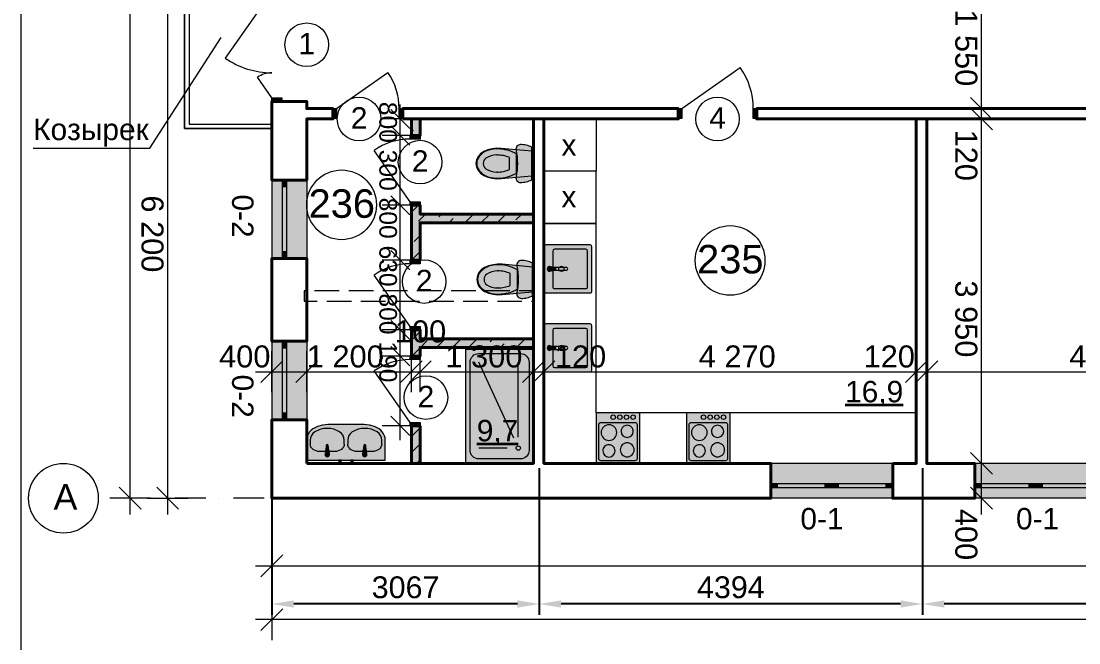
# Model space of a CAD drawing. Header units: millimetres. Extents: x 1372 to 666090, y 1285 to 31551.
# Drawn here: x 152414 to 164542, y 14138 to 21269 of the extents above; entities that cross this region are included whole.
import ezdxf

# ---------------------------------------------------------------- set-up
doc = ezdxf.new("R2010")
doc.units = ezdxf.units.MM
for name, color, linetype in [('!РАЗМЕРЫ СТЕН ДЛЯ РАСЧЕТА', 192, 'Continuous'), ('PDF _2D-чертеж - Общий', 7, 'Continuous'), ('PDF _Аннотация - Общий', 7, 'Continuous'), ('PDF _Интерьер - Мебель', 7, 'Continuous'), ('PDF _Конструктив - Стены Несущие', 7, 'Continuous'), ('PDF _план', 7, 'Continuous'), ('PDF _Размер - Общий', 7, 'Continuous'), ('PDF _Текст', 7, 'Continuous')]:
    doc.layers.add(name, color=color, linetype=linetype)
doc.layers.add('PDF _2D - Общий', color=7, linetype='Continuous', true_color=0x7e7e7e)
doc.styles.add('PDF Arial', font='arial.ttf')
doc.styles.get("Standard").update_dxf_attribs({"font": 'arial.ttf'})
doc.dimstyles.new('ISO-25', dxfattribs={"dimtxt": 2.5, "dimasz": 2.5, "dimexe": 1.25, "dimexo": 0.625, "dimtad": 1, "dimtxsty": 'Standard', "dimcen": 2.5, "dimadec": 0, "dimazin": 0, "dimtfac": 1, "dimtmove": 0, "dimatfit": 3, "dimfxl": 1, "dimarcsym": 0})

# ---------------------------------------------------------------- blocks, each defined once
blk = doc.blocks.new('*D17')
at = {"layer": '!РАЗМЕРЫ СТЕН ДЛЯ РАСЧЕТА', "color": 0, "lineweight": -2, "transparency": 16777216}
for p, q in [((162749, 16141), (162749, 14459)), ((167333, 16141), (167333, 14459)), ((167083, 14584), (162999, 14584))]:
    blk.add_line(p, q, dxfattribs=at)
at = {"layer": '!РАЗМЕРЫ СТЕН ДЛЯ РАСЧЕТА', "color": 0, "transparency": 16777216}
for points in [[(162999, 14625), (162999, 14542), (162749, 14584)], [(167083, 14625), (167083, 14542), (167333, 14584)]]:
    blk.add_solid(points, dxfattribs=at)
at = {"layer": 'Defpoints', "color": 0, "transparency": 16777216}
for p in [(162749, 16204), (167333, 16204), (162749, 14584)]:
    blk.add_point(p, dxfattribs=at)
at = {"layer": '!РАЗМЕРЫ СТЕН ДЛЯ РАСЧЕТА', "color": 0, "transparency": 16777216, "insert": (165041, 14774), "char_height": 250, "attachment_point": 5}
blk.add_mtext('4584', dxfattribs=at)
blk = doc.blocks.new('*D18')
at = {"layer": '!РАЗМЕРЫ СТЕН ДЛЯ РАСЧЕТА', "color": 0, "lineweight": -2, "transparency": 16777216}
for p, q in [((158355, 16141), (158355, 14459)), ((162749, 16141), (162749, 14459)), ((162499, 14584), (158605, 14584))]:
    blk.add_line(p, q, dxfattribs=at)
at = {"layer": '!РАЗМЕРЫ СТЕН ДЛЯ РАСЧЕТА', "color": 0, "transparency": 16777216}
for points in [[(158605, 14625), (158605, 14542), (158355, 14584)], [(162499, 14625), (162499, 14542), (162749, 14584)]]:
    blk.add_solid(points, dxfattribs=at)
at = {"layer": 'Defpoints', "color": 0, "transparency": 16777216}
for p in [(158355, 16204), (162749, 16204), (158355, 14584)]:
    blk.add_point(p, dxfattribs=at)
at = {"layer": '!РАЗМЕРЫ СТЕН ДЛЯ РАСЧЕТА', "color": 0, "transparency": 16777216, "insert": (160552, 14774), "char_height": 250, "attachment_point": 5}
blk.add_mtext('4394', dxfattribs=at)
blk = doc.blocks.new('*D23')
at = {"layer": '!РАЗМЕРЫ СТЕН ДЛЯ РАСЧЕТА', "color": 0, "lineweight": -2, "transparency": 16777216}
for p, q in [((155289, 16141), (155289, 14459)), ((158355, 16141), (158355, 14459)), ((158105, 14584), (155539, 14584))]:
    blk.add_line(p, q, dxfattribs=at)
at = {"layer": '!РАЗМЕРЫ СТЕН ДЛЯ РАСЧЕТА', "color": 0, "transparency": 16777216}
for points in [[(155539, 14626), (155539, 14542), (155289, 14584)], [(158105, 14626), (158105, 14542), (158355, 14584)]]:
    blk.add_solid(points, dxfattribs=at)
at = {"layer": 'Defpoints', "color": 0, "transparency": 16777216}
for p in [(155289, 16204), (158355, 16204), (155289, 14584)]:
    blk.add_point(p, dxfattribs=at)
at = {"layer": '!РАЗМЕРЫ СТЕН ДЛЯ РАСЧЕТА', "color": 0, "transparency": 16777216, "insert": (156822, 14774), "char_height": 250, "attachment_point": 5}
blk.add_mtext('3067', dxfattribs=at)

msp = doc.modelspace()

# ---------------------------------------------------------------- hatches: boundary and pattern name
at = {"layer": 'PDF _Интерьер - Мебель', "true_color": 0xffffff, "transparency": 33554559}
for points in [[(157815.3, 19805.7), (157866.7, 19811.2), (157918.4, 19809.6), (158268.8, 19777.3), (158268.8, 19495.3), (157918.4, 19462.9), (157866.7, 19461.4), (157815.3, 19466.9), (157765.6, 19479.3), (157718.6, 19498.3), (157681.4, 19523.9), (157652.9, 19556.9), (157635, 19595.2), (157628.8, 19636.3), (157635, 19677.3), (157652.9, 19715.6), (157681.4, 19748.7), (157718.6, 19774.3), (157765.6, 19793.3)], [(158268.8, 19823), (158268.8, 19449.5), (158253.7, 19442.4), (158238.2, 19436.2), (158222.4, 19430.9), (158206.3, 19426.6), (158190, 19423.2), (158173.5, 19420.7), (158156.9, 19419.3), (158140.3, 19418.8), (158128.7, 19420.1), (158117.8, 19423.8), (158107.9, 19429.9), (158099.6, 19438.1), (158093.3, 19447.8), (158089.3, 19458.7), (158087.8, 19470.2), (158088.8, 19481.8), (158095.6, 19520.1), (158100.4, 19558.6), (158103.4, 19597.4), (158104.3, 19636.3), (158103.4, 19675.1), (158100.4, 19713.9), (158095.6, 19752.5), (158088.8, 19790.8), (158087.8, 19802.3), (158089.3, 19813.8), (158093.3, 19824.7), (158099.6, 19834.5), (158107.9, 19842.6), (158117.8, 19848.7), (158128.7, 19852.5), (158140.3, 19853.8), (158156.9, 19853.3), (158173.5, 19851.8), (158190, 19849.4), (158206.3, 19846), (158222.4, 19841.6), (158238.2, 19836.3), (158253.7, 19830.1)], [(158408.8, 18172.5), (158408.8, 18682.5), (158414.6, 18696.6), (158428.8, 18702.5), (158938.8, 18702.5), (158952.9, 18696.6), (158958.8, 18682.5), (158958.8, 18172.5), (158952.9, 18158.3), (158938.8, 18152.5), (158428.8, 18152.5), (158414.6, 18158.3)], [(157825.3, 18476.1), (157876.7, 18481.6), (157928.4, 18480), (158278.8, 18447.6), (158278.8, 18165.7), (157928.4, 18133.3), (157876.7, 18131.8), (157825.3, 18137.2), (157775.6, 18149.6), (157728.6, 18168.7), (157691.4, 18194.3), (157662.9, 18227.3), (157645, 18265.6), (157638.8, 18306.7), (157645, 18347.7), (157662.9, 18386), (157691.4, 18419.1), (157728.6, 18444.7), (157775.6, 18463.7)], [(158278.8, 18493.4), (158278.8, 18119.9), (158263.7, 18112.8), (158248.2, 18106.6), (158232.4, 18101.3), (158216.3, 18097), (158200, 18093.6), (158183.5, 18091.1), (158166.9, 18089.7), (158150.3, 18089.2), (158138.7, 18090.4), (158127.8, 18094.2), (158117.9, 18100.3), (158109.6, 18108.5), (158103.3, 18118.2), (158099.3, 18129.1), (158097.8, 18140.6), (158098.8, 18152.2), (158105.6, 18190.4), (158110.4, 18229), (158113.4, 18267.8), (158114.3, 18306.7), (158113.4, 18345.5), (158110.4, 18384.3), (158105.6, 18422.9), (158098.8, 18461.2), (158097.8, 18472.7), (158099.3, 18484.2), (158103.3, 18495.1), (158109.6, 18504.9), (158117.9, 18513), (158127.8, 18519.1), (158138.7, 18522.9), (158150.3, 18524.2), (158166.9, 18523.7), (158183.5, 18522.2), (158200, 18519.8), (158216.3, 18516.4), (158232.4, 18512), (158248.2, 18506.7), (158263.7, 18500.5)], [(158476.8, 18453.5), (158535.5, 18437.3), (158541.4, 18433.9), (158543.8, 18427.5), (158541.4, 18421.1), (158535.5, 18417.6), (158476.8, 18401.5), (158455.2, 18407.2), (158445.8, 18427.5), (158455.2, 18447.7)], [(158513.2, 18443.5), (158671.8, 18443.5), (158676.1, 18441.9), (158681.7, 18427.5), (158676.1, 18413.2), (158671.8, 18411.6), (158513.6, 18411.6), (158535.5, 18417.6), (158541.4, 18421.1), (158543.8, 18427.5), (158541.4, 18433.9), (158535.5, 18437.3)], [(158408.8, 17265.7), (158408.8, 17775.7), (158414.6, 17789.8), (158428.8, 17795.7), (158938.8, 17795.7), (158952.9, 17789.8), (158958.8, 17775.7), (158958.8, 17265.7), (158952.9, 17251.6), (158938.8, 17245.7), (158428.8, 17245.7), (158414.6, 17251.6)], [(158476.8, 17546.7), (158535.5, 17530.6), (158541.4, 17527.1), (158543.8, 17520.7), (158541.4, 17514.3), (158535.5, 17510.8), (158476.8, 17494.7), (158455.2, 17500.5), (158445.8, 17520.7), (158455.2, 17540.9)], [(158513.2, 17536.7), (158671.8, 17536.7), (158676.1, 17535.1), (158681.7, 17520.8), (158676.1, 17506.4), (158671.8, 17504.8), (158513.6, 17504.8), (158535.5, 17510.8), (158541.4, 17514.3), (158543.8, 17520.7), (158541.4, 17527.1), (158535.5, 17530.6)], [(156588.8, 16462.7), (156588.8, 16235.1), (155688.8, 16235.1), (155688.8, 16462.7), (155688.7, 16462.7), (155690.9, 16488.4), (155697.3, 16513.3), (155707.8, 16536.9), (155722, 16558.3), (155739.6, 16577), (155760, 16592.4), (155760, 16592.4), (155813.3, 16619.3), (155870.5, 16635.9), (155929.8, 16641.5), (156347.7, 16641.5), (156347.7, 16641.5), (156407, 16635.9), (156464.2, 16619.3), (156517.5, 16592.4), (156517.5, 16592.4), (156537.9, 16577), (156555.5, 16558.3), (156569.7, 16536.9), (156580.2, 16513.3), (156586.6, 16488.4)], [(155898.8, 16298), (155902.8, 16340), (155906.1, 16349.5), (155912.7, 16402.4), (155916.4, 16409.4), (155923.8, 16412.2), (155931.2, 16409.4), (155934.9, 16402.4), (155941.5, 16349.5), (155944.8, 16340), (155948.8, 16298), (155941.5, 16280.3), (155923.8, 16273), (155906.1, 16280.3)], [(156328.7, 16298), (156332.7, 16340), (156336, 16349.5), (156342.6, 16402.4), (156346.3, 16409.4), (156353.7, 16412.2), (156361.1, 16409.4), (156364.8, 16402.4), (156371.4, 16349.5), (156374.7, 16340), (156378.7, 16298), (156371.4, 16280.3), (156353.7, 16273), (156336, 16280.3)]]:
    msp.add_hatch(color=7, dxfattribs=at).paths.add_polyline_path(points)
at = {"layer": 'PDF _Конструктив - Стены Несущие', "true_color": 0xffffff, "transparency": 33554559}
for points in [[(155288.8, 18547.1), (155288.8, 19447.1), (155408.8, 19447.1), (155458.8, 19447.1), (155688.8, 19447.1), (155688.8, 18547.1), (155458.8, 18547.1), (155408.8, 18547.1)], [(155288.8, 16697.1), (155288.8, 17597.1), (155408.8, 17597.1), (155458.8, 17597.1), (155688.8, 17597.1), (155688.8, 16697.1), (155458.8, 16697.1), (155408.8, 16697.1)], [(161008.8, 15797.1), (161008.8, 15917.1), (161008.8, 15967.1), (161008.8, 16197.1), (162408.7, 16197.1), (162408.7, 15967.1), (162408.7, 15917.1), (162408.7, 15797.1)], [(163348.7, 15797.1), (163348.7, 15917.1), (163348.7, 15967.1), (163348.7, 16197.1), (164748.7, 16197.1), (164748.7, 15967.1), (164748.7, 15917.1), (164748.7, 15797.1)]]:
    msp.add_hatch(color=7, dxfattribs=at).paths.add_polyline_path(points)

# ---------------------------------------------------------------- linework, layer by layer
at = {"layer": 'PDF _2D - Общий', "color": 7, "lineweight": 35}
for points in [[(161861.6, 16869.9), (162241, 16869.9), (162337, 16869.9), (162526.7, 16869.9)], [(157638.3, 16422.6), (157828.1, 16422.6), (157924, 16422.6), (158113.8, 16422.6)]]:
    msp.add_lwpolyline(points, dxfattribs=at)
at = {"layer": 'PDF _2D-чертеж - Общий', "lineweight": 20}
msp.add_lwpolyline([(170913.9, 3128), (152414, 3128), (152414, 31527.8), (170913.9, 31527.8), (170938.8, 31527.8)], dxfattribs=at)
at = {"layer": 'PDF _Аннотация - Общий', "lineweight": 20}
for points in [[(154378.8, 26185), (154288.8, 26185), (154288.8, 22988), (155288.8, 22988), (154288.8, 22988), (154288.8, 20037.9), (155288.8, 20037.9), (155288.8, 20088)], [(162678.7, 16777.1), (159008.7, 16777.1), (159008.7, 18947.1), (158408.8, 18947.1), (159008.7, 18947.1), (159008.7, 19547.1), (158408.8, 19547.1), (158408.8, 18947.1)], [(155288.8, 19327.5), (155288.8, 18974.8)], [(155288.8, 18798.4), (155288.8, 18798.4)], [(155288.8, 18657.3), (155288.8, 18304.5)], [(155288.8, 18128.1), (155288.8, 18128.1)], [(155670.2, 18177.1), (155658.8, 18177.1), (155658.8, 18057.1), (155809.5, 18057.1)], [(156061.4, 18177.1), (155779.2, 18177.1)], [(156452.6, 18177.1), (156170.4, 18177.1)], [(156843.9, 18177.1), (156561.6, 18177.1)], [(157235.1, 18177.1), (156952.9, 18177.1)], [(157626.3, 18177.1), (157344.1, 18177.1)], [(158017.5, 18177.1), (157735.3, 18177.1)], [(158265.9, 18057.1), (158288.8, 18057.1), (158288.8, 18177.1), (158126.5, 18177.1)], [(155288.8, 17987), (155288.8, 17634.2)], [(155918.5, 18057.1), (156200.8, 18057.1)], [(156309.8, 18057.1), (156592, 18057.1)], [(156701, 18057.1), (156983.2, 18057.1)], [(157092.2, 18057.1), (157374.4, 18057.1)], [(157483.4, 18057.1), (157765.6, 18057.1)], [(157874.6, 18057.1), (158156.9, 18057.1)], [(155288.8, 17457.8), (155288.8, 17457.8)], [(155288.8, 17316.7), (155288.8, 16963.9)], [(155288.8, 16787.5), (155288.8, 16787.5)], [(155288.8, 16646.4), (155288.8, 16293.6)], [(155288.8, 16117.3), (155288.8, 16117.3)], [(155288.8, 15976.1), (155288.8, 15623.4)], [(153330.9, 15797.1), (153330.9, 15797.1)], [(153860.1, 15797.1), (153507.3, 15797.1)], [(154001.2, 15797.1), (154001.2, 15797.1)], [(154530.3, 15797.1), (154177.6, 15797.1)], [(154671.4, 15797.1), (154671.4, 15797.1)], [(155200.6, 15797.1), (154847.8, 15797.1)], [(155341.7, 15797.1), (155341.7, 15797.1)], [(155870.9, 15797.1), (155518.1, 15797.1)], [(156012, 15797.1), (156012, 15797.1)], [(156541.2, 15797.1), (156188.4, 15797.1)], [(156682.3, 15797.1), (156682.3, 15797.1)], [(157211.4, 15797.1), (156858.7, 15797.1)], [(157352.5, 15797.1), (157352.5, 15797.1)], [(157881.7, 15797.1), (157528.9, 15797.1)], [(158022.8, 15797.1), (158022.8, 15797.1)], [(158552, 15797.1), (158199.2, 15797.1)], [(155288.8, 15447), (155288.8, 15447)], [(155288.8, 15305.9), (155288.8, 14953.1)], [(155288.8, 14776.7), (155288.8, 14776.7)], [(155288.8, 14635.6), (155288.8, 14282.8)]]:
    msp.add_lwpolyline(points, dxfattribs=at)
for points in [[(154338.8, 26185), (154338.8, 20088), (155288.8, 20088), (155288.8, 20037.9), (154288.8, 20037.9), (154288.8, 26185)], [(159008.7, 19547.1), (158408.8, 19547.1), (158408.8, 20147.1), (159008.7, 20147.1)]]:
    msp.add_lwpolyline(points, close=True, dxfattribs=at)
msp.add_circle((152898.8, 15797.1), 400, dxfattribs=at)
at = {"layer": 'PDF _Интерьер - Мебель', "lineweight": 0}
for points in [[(157765.6, 19793.3), (157718.6, 19774.3), (157681.4, 19748.7), (157652.9, 19715.6), (157635, 19677.3), (157628.8, 19636.3), (157635, 19595.2), (157652.9, 19556.9), (157681.4, 19523.9), (157718.6, 19498.3), (157765.6, 19479.3), (157815.3, 19466.9), (157866.7, 19461.4), (157918.4, 19462.9), (158268.8, 19495.3), (158268.8, 19777.2), (157918.4, 19809.6), (157866.7, 19811.2), (157815.3, 19805.7)], [(158253.7, 19830.1), (158238.2, 19836.3), (158222.4, 19841.6), (158206.3, 19846), (158190, 19849.4), (158173.5, 19851.8), (158156.9, 19853.3), (158140.3, 19853.8), (158128.7, 19852.5), (158117.8, 19848.7), (158107.9, 19842.6), (158099.6, 19834.5), (158093.3, 19824.7), (158089.3, 19813.8), (158087.8, 19802.3), (158088.8, 19790.8), (158095.6, 19752.5), (158100.4, 19713.9), (158103.4, 19675.1), (158104.3, 19636.3), (158103.4, 19597.4), (158100.4, 19558.6), (158095.6, 19520.1), (158088.8, 19481.8), (158087.8, 19470.2), (158089.3, 19458.7), (158093.3, 19447.8), (158099.6, 19438.1), (158107.9, 19429.9), (158117.8, 19423.8), (158128.7, 19420.1), (158140.3, 19418.8), (158156.9, 19419.3), (158173.5, 19420.7), (158190, 19423.2), (158206.3, 19426.6), (158222.4, 19430.9), (158238.2, 19436.2), (158253.7, 19442.4), (158268.8, 19449.5), (158268.8, 19823)], [(158288.8, 19625), (158288.8, 19636.3), (158288.8, 19647.6), (158288.8, 19652.3), (158268.8, 19652.3), (158268.8, 19647.6), (158268.8, 19636.3), (158268.8, 19625), (158268.8, 19620.3), (158268.8, 19596), (158268.8, 19579.3), (158288.8, 19579.3), (158288.8, 19596), (158288.8, 19620.3)], [(157775.6, 18463.7), (157728.6, 18444.7), (157691.4, 18419.1), (157662.9, 18386), (157645, 18347.7), (157638.8, 18306.7), (157645, 18265.6), (157662.9, 18227.3), (157691.4, 18194.3), (157728.6, 18168.7), (157775.6, 18149.6), (157825.3, 18137.2), (157876.7, 18131.8), (157928.4, 18133.3), (158278.8, 18165.7), (158278.8, 18447.6), (157928.4, 18480), (157876.7, 18481.6), (157825.3, 18476.1)], [(158263.7, 18500.5), (158248.2, 18506.7), (158232.4, 18512), (158216.3, 18516.4), (158200, 18519.8), (158183.5, 18522.2), (158166.9, 18523.7), (158150.3, 18524.2), (158138.7, 18522.9), (158127.8, 18519.1), (158117.9, 18513), (158109.6, 18504.9), (158103.3, 18495.1), (158099.3, 18484.2), (158097.8, 18472.7), (158098.8, 18461.2), (158105.6, 18422.9), (158110.4, 18384.3), (158113.4, 18345.5), (158114.3, 18306.7), (158113.4, 18267.8), (158110.4, 18229), (158105.6, 18190.4), (158098.8, 18152.2), (158097.8, 18140.6), (158099.3, 18129.1), (158103.3, 18118.2), (158109.6, 18108.5), (158117.9, 18100.3), (158127.8, 18094.2), (158138.7, 18090.4), (158150.3, 18089.2), (158166.9, 18089.7), (158183.5, 18091.1), (158200, 18093.6), (158216.3, 18097), (158232.4, 18101.3), (158248.2, 18106.6), (158263.7, 18112.8), (158278.8, 18119.9), (158278.8, 18493.4)], [(158298.8, 18295.3), (158298.8, 18306.7), (158298.8, 18318), (158298.8, 18322.7), (158278.8, 18322.7), (158278.8, 18318), (158278.8, 18306.7), (158278.8, 18295.3), (158278.8, 18290.7), (158278.8, 18266.4), (158278.8, 18249.7), (158298.8, 18249.7), (158298.8, 18266.4), (158298.8, 18290.7)], [(157512.2, 16197.1), (157512.2, 17507.1), (158288.8, 17507.1), (158288.8, 16197.1)], [(159007.3, 16777.1), (159007.3, 16197.1), (159507.3, 16197.1), (159507.3, 16777.1)], [(160043.7, 16777.1), (160043.7, 16197.1), (160543.8, 16197.1), (160543.8, 16777.1)], [(156586.6, 16488.4), (156580.2, 16513.3), (156569.7, 16536.9), (156555.5, 16558.3), (156537.9, 16577), (156517.5, 16592.4), (156517.5, 16592.4), (156464.2, 16619.3), (156407, 16635.9), (156347.7, 16641.5), (156347.7, 16641.5), (155929.8, 16641.5), (155870.5, 16635.9), (155813.3, 16619.3), (155760, 16592.4), (155760, 16592.4), (155739.6, 16577), (155722, 16558.3), (155707.8, 16536.9), (155697.3, 16513.3), (155690.9, 16488.4), (155688.7, 16462.7), (155688.8, 16462.7), (155688.8, 16235.1), (156588.8, 16235.1), (156588.8, 16462.7)], [(156055.3, 16235.1), (156055.3, 16215.1), (156082.3, 16215.1), (156082.3, 16235.1)], [(156195.3, 16235.1), (156195.3, 16215.1), (156222.3, 16215.1), (156222.3, 16235.1)]]:
    msp.add_lwpolyline(points, close=True, dxfattribs=at)
for points in [[(157664.2, 19555.2, 0.2145768), (157856.4, 19468.8, 0.0157037), (157870.8, 19469.1, 0.0074619), (157880.8, 19469, 0.1332888), (158095.7, 19527.3), (158095.7, 19636.3), (158095.7, 19745.3, 0.1329638), (157880.8, 19803.6, 0.0074597), (157870.8, 19803.4, 0.0157037), (157856.4, 19803.8, 0.2145351), (157664.2, 19717.3, 0.1579352), (157637.4, 19636.3, 0.1580351), (157664.2, 19555.2)], [(157866.4, 19734.1, 0.1401623), (157743.4, 19698.4, 0.2346984), (157711.7, 19636.3, 0.2346984), (157743.4, 19574.2, 0.1407243), (157866.4, 19538.5)], [(157871.1, 19538.4, 0.1008185), (158013.2, 19567.5), (158013.2, 19636.3), (158013.2, 19705, 0.1013251), (157871.1, 19734.1)], [(157674.2, 18225.6, 0.2145351), (157866.4, 18139.1, 0.010474), (157880.8, 18139.5, 0.0074619), (157890.8, 18139.4, 0.1332888), (158105.7, 18197.7), (158105.7, 18306.7), (158105.7, 18415.7, 0.1329638), (157890.8, 18474, 0.0074597), (157880.8, 18473.8, 0.010474), (157866.4, 18474.2, 0.2145351), (157674.2, 18387.7, 0.1579352), (157647.4, 18306.7, 0.1580351), (157674.2, 18225.6)], [(158472.2, 18453.9, 0.4144887), (158445.8, 18427.5, 0.4144887), (158472.2, 18401.1)], [(158676.1, 18413.2, 0.1901788), (158681.7, 18427.5, 0.1908136), (158676.1, 18441.9)], [(157876.4, 18404.5, 0.1396003), (157753.4, 18368.7, 0.2354887), (157721.7, 18306.7, 0.2346984), (157753.4, 18244.6, 0.1407243), (157876.4, 18208.9)], [(157881.1, 18208.8, 0.1008185), (158023.2, 18237.9), (158023.2, 18306.7), (158023.2, 18375.4, 0.1008185), (157881.1, 18404.5)], [(158472.2, 17547.1, 0.4144887), (158445.8, 17520.7, 0.4144887), (158472.2, 17494.3)], [(158676.1, 17506.4, 0.1908136), (158681.7, 17520.8, 0.1901788), (158676.1, 17535.1)], [(156118.7, 16417.1), (156118.7, 16462.7, 0.257944), (156066.3, 16558, 0.1366881), (155923.8, 16597.7, 0.1367769), (155781.2, 16557.9, 0.2578645), (155728.9, 16462.7), (155728.9, 16417.1)], [(156548.6, 16417.1), (156548.6, 16462.7, 0.257944), (156496.2, 16558, 0.1366855), (156353.7, 16597.7, 0.1367743), (156211.1, 16557.9, 0.2578645), (156158.9, 16462.7), (156158.9, 16417.1)]]:
    msp.add_lwpolyline(points, format="xyb", dxfattribs=at)
for points in [[(157870.8, 19803.3), (157870.8, 19803.3)], [(157664.2, 19717.4), (157664.2, 19717.4)], [(157743.4, 19698.3), (157743.4, 19698.3)], [(157866.4, 19734), (157866.4, 19734)], [(158288.8, 19652.3), (158288.8, 19676.6), (158288.8, 19693.3), (158268.8, 19693.3), (158268.8, 19676.6), (158268.8, 19652.3)], [(157637.4, 19636.3), (157637.4, 19636.3)], [(157664.2, 19555.2), (157664.2, 19555.2)], [(157711.7, 19636.3), (157711.7, 19636.3)], [(157743.4, 19574.2), (157743.4, 19574.2)], [(157866.4, 19538.6), (157866.4, 19538.6)], [(158013.2, 19567.5), (158013.2, 19567.5)], [(158095.7, 19527.3), (158095.7, 19527.3)], [(158268.8, 19620.3), (158288.8, 19620.3)], [(157870.8, 19469.2), (157870.8, 19469.2)], [(157880.8, 18473.7), (157880.8, 18473.7)], [(158671.8, 18443.5), (158513.2, 18443.5), (158535.5, 18437.3), (158476.8, 18453.5)], [(158535.5, 18437.3), (158535.5, 18437.3)], [(158671.8, 18443.5), (158671.8, 18443.5)], [(158676.1, 18441.9), (158676.1, 18441.9)], [(157674.2, 18387.7), (157674.2, 18387.7)], [(157753.4, 18368.7), (157753.4, 18368.7)], [(157876.4, 18404.4), (157876.4, 18404.4)], [(158298.8, 18322.7), (158298.8, 18347), (158298.8, 18363.7), (158278.8, 18363.7), (158278.8, 18347), (158278.8, 18322.7)], [(158476.8, 18401.5), (158535.5, 18417.6), (158513.6, 18411.6), (158671.8, 18411.6)], [(158476.8, 18401.5), (158476.8, 18401.5)], [(158535.5, 18417.6), (158535.5, 18417.6)], [(158676.1, 18413.2), (158676.1, 18413.2)], [(157647.4, 18306.7), (157647.4, 18306.7)], [(157674.2, 18225.6), (157674.2, 18225.6)], [(157721.7, 18306.7), (157721.7, 18306.7)], [(157753.4, 18244.6), (157753.4, 18244.6)], [(157876.4, 18208.9), (157876.4, 18208.9)], [(158023.2, 18237.9), (158023.2, 18237.9)], [(158105.7, 18197.7), (158105.7, 18197.7)], [(158278.8, 18290.7), (158298.8, 18290.7)], [(158908.8, 18222.5), (158908.8, 18222.5)], [(157880.8, 18139.6), (157880.8, 18139.6)], [(158958.8, 18172.5), (158958.8, 18172.5)], [(158671.8, 17536.7), (158513.2, 17536.7), (158535.5, 17530.6), (158476.8, 17546.7)], [(158476.8, 17494.7), (158535.5, 17510.8), (158513.6, 17504.8), (158671.8, 17504.8)], [(158476.8, 17494.7), (158476.8, 17494.7)], [(158535.5, 17530.6), (158535.5, 17530.6)], [(158535.5, 17510.8), (158535.5, 17510.8)], [(158671.8, 17536.7), (158671.8, 17536.7)], [(158676.1, 17535.1), (158676.1, 17535.1)], [(158676.1, 17506.4), (158676.1, 17506.4)], [(158063, 16486.3), (157662.2, 17357.1)], [(158113.8, 16497.1), (158113.8, 17357.1)], [(158908.8, 17315.7), (158908.8, 17315.7)], [(158958.8, 17265.7), (158958.8, 17265.7)], [(159062.3, 16667.1), (159062.3, 16667.1)], [(159477.3, 16642.1), (159477.3, 16642.1)], [(160098.7, 16667.1), (160098.7, 16667.1)], [(160513.8, 16642.1), (160513.8, 16642.1)], [(155912.7, 16402.4), (155912.7, 16402.4)], [(156342.6, 16402.4), (156342.6, 16402.4)], [(156007.8, 16333), (155839.8, 16333)], [(155902.8, 16340), (155902.8, 16340)], [(155941.5, 16349.5), (155941.5, 16349.5)], [(155948.8, 16298), (155948.8, 16298)], [(156437.7, 16333), (156269.7, 16333)], [(156332.7, 16340), (156332.7, 16340)], [(156371.4, 16349.5), (156371.4, 16349.5)], [(156378.7, 16298), (156378.7, 16298)], [(157988.8, 16372.1), (157662.2, 16372.1)], [(159037.3, 16252.1), (159037.3, 16252.1)], [(160073.7, 16252.1), (160073.7, 16252.1)], [(159452.3, 16227.1), (159452.3, 16227.1)], [(160488.8, 16227.1), (160488.8, 16227.1)]]:
    msp.add_lwpolyline(points, dxfattribs=at)
for points in [[(158428.8, 18702.5, 0.4134378), (158408.8, 18682.5), (158408.8, 18172.5, 0.4153128), (158428.8, 18152.5), (158938.8, 18152.5, 0.4151254), (158958.8, 18172.5), (158958.8, 18682.5, 0.4132502), (158938.8, 18702.5)], [(158528.8, 18652.5, 0.4134378), (158508.8, 18632.5), (158508.8, 18222.5, 0.4153128), (158528.8, 18202.5), (158888.8, 18202.5, 0.4151254), (158908.8, 18222.5), (158908.8, 18632.5, 0.4132502), (158888.8, 18652.5)], [(158535.5, 18417.6, 0.3623857), (158543.8, 18427.5, 0.3645657), (158535.5, 18437.3, -0.3645657), (158543.8, 18427.5, -0.3623857)], [(158428.8, 17795.7, 0.4134378), (158408.8, 17775.7), (158408.8, 17265.7, 0.4134378), (158428.8, 17245.7), (158938.8, 17245.7, 0.4132502), (158958.8, 17265.7), (158958.8, 17775.7, 0.4132502), (158938.8, 17795.7)], [(158528.8, 17745.7, 0.4134378), (158508.8, 17725.7), (158508.8, 17315.7, 0.4134378), (158528.8, 17295.7), (158888.8, 17295.7, 0.4132502), (158908.8, 17315.7), (158908.8, 17725.7, 0.4132502), (158888.8, 17745.7)], [(158535.5, 17510.8, 0.3586627), (158543.8, 17520.7, 0.3586627), (158535.5, 17530.6, -0.3586627), (158543.8, 17520.7, -0.3586627)], [(157562.2, 17357.1, -0.4141125), (157662.2, 17457.1), (158138.8, 17457.1, -0.414075), (158238.8, 17357.1), (158238.8, 16347.1, -0.414075), (158138.8, 16247.1), (157662.2, 16247.1, -0.4141125), (157562.2, 16347.1)], [(159452.3, 16667.1, -0.41415), (159477.3, 16642.1), (159477.3, 16252.1, -0.41415), (159452.3, 16227.1), (159062.3, 16227.1, -0.41415), (159037.3, 16252.1), (159037.3, 16642.1, -0.41415), (159062.3, 16667.1)], [(159244.3, 16550.1, 0.4141667), (159154.3, 16640.1, 0.4142083), (159064.3, 16550.1, 0.4142083), (159154.3, 16460.1, 0.4141667)], [(159433.3, 16564.1, 0.4144286), (159363.3, 16634.1, 0.4144286), (159293.3, 16564.1, 0.4138929), (159363.3, 16494.1, 0.4138929)], [(160488.8, 16667.1, -0.414), (160513.8, 16642.1), (160513.8, 16252.1, -0.414), (160488.8, 16227.1), (160098.7, 16227.1, -0.41415), (160073.7, 16252.1), (160073.7, 16642.1, -0.41415), (160098.7, 16667.1)], [(160280.7, 16550.1, 0.4141667), (160190.7, 16640.1, 0.4142083), (160100.7, 16550.1, 0.4142083), (160190.7, 16460.1, 0.4141667)], [(160469.8, 16564.1, 0.4141312), (160399.7, 16634.1, 0.4144286), (160329.7, 16564.1, 0.4138929), (160399.7, 16494.1, 0.4135955)], [(155934.9, 16402.4, 0.3782395), (155923.8, 16412.2, 0.3782395), (155912.7, 16402.4), (155906.1, 16349.5, 0.1208486), (155902.8, 16340), (155898.8, 16298, 0.41415), (155923.8, 16273, 0.414), (155948.8, 16298), (155944.8, 16340, 0.1201426), (155941.5, 16349.5)], [(156364.8, 16402.4, 0.3779043), (156353.7, 16412.2, 0.3785747), (156342.6, 16402.4), (156336, 16349.5, 0.1215545), (156332.7, 16340), (156328.7, 16298, 0.41415), (156353.7, 16273, 0.414), (156378.7, 16298), (156374.7, 16340, 0.1208074), (156371.4, 16349.5)], [(159224.3, 16339.1, 0.4144286), (159154.3, 16409.1, 0.4144286), (159084.3, 16339.1, 0.4138929), (159154.3, 16269.1, 0.4138929)], [(159443.3, 16352.1, 0.4142813), (159363.3, 16432.1, 0.4142813), (159283.3, 16352.1, 0.4142813), (159363.3, 16272.1, 0.4142813)], [(160260.7, 16339.1, 0.4144286), (160190.7, 16409.1, 0.4144286), (160120.7, 16339.1, 0.4138929), (160190.7, 16269.1, 0.4138929)], [(160479.8, 16352.1, 0.414396), (160399.7, 16432.1, 0.4143281), (160319.7, 16352.1, 0.4143281), (160399.7, 16272.1, 0.414396)], [(155937.4, 16337.8), (155937.4, 16322.9), (155910.2, 16322.9), (155910.2, 16337.8, -0.4138787), (155923.8, 16351.4, -0.4138787)], [(156367.3, 16337.8), (156367.3, 16322.9), (156340.1, 16322.9), (156340.1, 16337.8, -0.4141545), (156353.7, 16351.4, -0.4138787)]]:
    msp.add_lwpolyline(points, format="xyb", close=True, dxfattribs=at)
at = {"layer": 'PDF _Интерьер - Мебель', "lineweight": 15}
for centre in [(155688.8, 20999.4), (156288.8, 20147.1), (160398.8, 20147.2), (156988.8, 19652.8), (157035.3, 18282), (157055.1, 16951)]:
    msp.add_circle(centre, 250, dxfattribs=at)
at = {"layer": 'PDF _Интерьер - Мебель', "lineweight": 20}
for centre in [(156088.4, 19162.4), (160543.8, 18524.2)]:
    msp.add_circle(centre, 399.6, dxfattribs=at)
at = {"layer": 'PDF _Интерьер - Мебель', "lineweight": 0}
for centre, radius in [((158608.7, 18427.5), 30), ((158608.8, 17520.7), 30), ((159202.5, 16726.3), 25.4), ((159278.7, 16726.3), 25.4), ((159354.9, 16726.3), 25.4), ((159431.1, 16726.3), 25.4), ((160238.9, 16726.3), 25.4), ((160315.1, 16726.3), 25.4), ((160391.3, 16726.3), 25.4), ((160467.5, 16726.3), 25.4), ((158113.7, 16372.1), 25)]:
    msp.add_circle(centre, radius, dxfattribs=at)
for centre, start, end in [((155923.9, 16338.1), 90.1859, 147.17982), ((155923.7, 16338.1), 32.82018, 89.8141), ((156353.8, 16338.1), 90.1859, 147.17982), ((156353.6, 16338.1), 32.79469, 89.81236)]:
    msp.add_arc(centre, 21.2, start, end, dxfattribs=at)
for points in [[(157866.4, 19734.1), (157868, 19734.1), (157869.6, 19734.1), (157871.1, 19734.1)], [(157871.1, 19538.4), (157869.6, 19538.4), (157868, 19538.4), (157866.4, 19538.4)], [(158472.2, 18453.9), (158473.7, 18453.9), (158475.2, 18453.7), (158476.8, 18453.5)], [(158671.8, 18443.5), (158673.3, 18443.4), (158674.8, 18442.9), (158676.1, 18441.9)], [(157876.4, 18404.5), (157878, 18404.5), (157879.6, 18404.5), (157881.1, 18404.5)], [(158476.8, 18401.5), (158475.2, 18401.2), (158473.7, 18401.1), (158472.2, 18401.1)], [(158676.1, 18413.2), (158674.8, 18412.2), (158673.3, 18411.6), (158671.8, 18411.6)], [(157881.1, 18208.8), (157879.6, 18208.8), (157878, 18208.8), (157876.4, 18208.8)], [(158472.2, 17547.1), (158473.7, 17547.1), (158475.2, 17547), (158476.8, 17546.7)], [(158476.8, 17494.7), (158475.2, 17494.4), (158473.7, 17494.3), (158472.2, 17494.3)], [(158671.8, 17536.7), (158673.3, 17536.7), (158674.8, 17536.1), (158676.1, 17535.1)], [(158676.1, 17506.4), (158674.8, 17505.4), (158673.3, 17504.8), (158671.8, 17504.8)], [(155839.8, 16333), (155778.6, 16333), (155728.9, 16370.7), (155728.9, 16417.1)], [(156118.7, 16417.1), (156118.7, 16370.7), (156069, 16333), (156007.8, 16333)], [(156269.7, 16333), (156208.5, 16333), (156158.9, 16370.7), (156158.9, 16417.1)], [(156548.6, 16417.1), (156548.6, 16370.7), (156498.9, 16333), (156437.7, 16333)]]:
    msp.add_open_spline(points, degree=3, dxfattribs=at)
at = {"layer": 'PDF _Интерьер - Мебель', "color": 7, "lineweight": 0, "true_color": 0xffffff, "transparency": 33554559}
for points in [[(158268.8, 19693.3), (158288.8, 19693.3), (158268.8, 19676.6), (158288.8, 19676.6)], [(158268.8, 19676.6), (158288.8, 19676.6), (158268.8, 19652.3), (158288.8, 19652.3)], [(158268.8, 19652.3), (158288.8, 19652.3), (158268.8, 19647.6), (158288.8, 19647.6)], [(158268.8, 19647.6), (158288.8, 19647.6), (158268.8, 19636.3), (158288.8, 19636.3)], [(158268.8, 19636.3), (158288.8, 19636.3), (158268.8, 19625), (158288.8, 19625)], [(158268.8, 19625), (158288.8, 19625), (158268.8, 19620.3), (158288.8, 19620.3)], [(158288.8, 19620.3), (158288.8, 19596), (158268.8, 19620.3), (158268.8, 19596)], [(158268.8, 19596), (158288.8, 19596), (158268.8, 19579.3), (158288.8, 19579.3)], [(158278.8, 18363.7), (158298.8, 18363.7), (158278.8, 18347), (158298.8, 18347)], [(158278.8, 18347), (158298.8, 18347), (158278.8, 18322.7), (158298.8, 18322.7)], [(158278.8, 18322.7), (158298.8, 18322.7), (158278.8, 18318), (158298.8, 18318)], [(158278.8, 18318), (158298.8, 18318), (158278.8, 18306.7), (158298.8, 18306.7)], [(158278.8, 18306.7), (158298.8, 18306.7), (158278.8, 18295.3), (158298.8, 18295.3)], [(158278.8, 18295.3), (158298.8, 18295.3), (158278.8, 18290.7), (158298.8, 18290.7)], [(158298.8, 18290.7), (158298.8, 18266.4), (158278.8, 18290.7), (158278.8, 18266.4)], [(158278.8, 18266.4), (158298.8, 18266.4), (158278.8, 18249.7), (158298.8, 18249.7)], [(157512.2, 16197.1), (157512.2, 17507.1), (158288.8, 16197.1), (158288.8, 17507.1)], [(159507.3, 16197.1), (159007.3, 16197.1), (159507.3, 16777.1), (159007.3, 16777.1)], [(160543.8, 16197.1), (160043.7, 16197.1), (160543.8, 16777.1), (160043.7, 16777.1)], [(156082.3, 16235.1), (156082.3, 16215.1), (156055.3, 16235.1), (156055.3, 16215.1)], [(156222.3, 16235.1), (156222.3, 16215.1), (156195.3, 16235.1), (156195.3, 16215.1)]]:
    msp.add_solid(points, dxfattribs=at)
at = {"layer": 'PDF _Конструктив - Стены Несущие', "lineweight": 20}
for points in [[(155288.8, 21609.4), (154754.2, 20845.9)], [(155288.8, 20389.4), (155123.6, 20625.3)], [(156028.8, 20267.1), (156618.5, 20680.1)], [(159988.7, 20267.1), (160660.5, 20737.4)], [(156873.8, 19197.1), (156460.8, 19786.9)], [(155288.8, 19447.1), (155288.8, 18547.1)], [(155408.8, 19447.1), (155408.8, 19372.1), (155458.8, 19372.1), (155458.8, 19447.1)], [(155688.8, 19447.1), (155688.8, 18547.1)], [(155408.8, 19372.1), (155408.8, 18622.1)], [(155458.8, 18622.1), (155458.8, 19372.1)], [(155458.8, 18547.1), (155458.8, 18622.1), (155408.8, 18622.1), (155408.8, 18547.1)], [(156873.8, 17767.1), (156460.8, 18356.9)], [(155288.8, 17597.1), (155288.8, 16697.1)], [(155408.8, 17597.1), (155408.8, 17522.1), (155458.8, 17522.1), (155458.8, 17597.1)], [(155688.8, 17597.1), (155688.8, 16697.1)], [(155408.8, 17522.1), (155408.8, 16772.1)], [(155458.8, 16772.1), (155458.8, 17522.1)], [(156873.8, 16667.1), (156460.8, 17256.9)], [(155458.8, 16697.1), (155458.8, 16772.1), (155408.8, 16772.1), (155408.8, 16697.1)], [(162408.7, 16197.1), (161008.8, 16197.1)], [(164748.7, 16197.1), (163348.7, 16197.1)], [(161008.8, 15967.1), (161083.8, 15967.1), (161083.8, 15917.1), (161008.8, 15917.1)], [(161083.8, 15967.1), (161633.8, 15967.1)], [(161633.8, 15917.1), (161083.8, 15917.1)], [(161783.8, 15967.1), (162333.7, 15967.1)], [(162333.7, 15917.1), (161783.8, 15917.1)], [(162408.7, 15917.1), (162333.7, 15917.1), (162333.7, 15967.1), (162408.7, 15967.1)], [(163348.7, 15967.1), (163423.7, 15967.1), (163423.7, 15917.1), (163348.7, 15917.1)], [(163423.7, 15967.1), (163973.7, 15967.1)], [(163973.7, 15917.1), (163423.7, 15917.1)], [(164123.7, 15967.1), (164673.7, 15967.1)], [(164673.7, 15917.1), (164123.7, 15917.1)], [(162408.7, 15797.1), (161008.8, 15797.1)], [(164748.7, 15797.1), (163348.7, 15797.1)]]:
    msp.add_lwpolyline(points, dxfattribs=at)
at = {"layer": 'PDF _Конструктив - Стены Несущие', "color": 7, "lineweight": 0, "true_color": 0xffffff}
msp.add_lwpolyline([(154754.2, 20845.9, 0.1539109), (155288.8, 20677.4, 0.1539243), (155123.6, 20625.3)], format="xyb", dxfattribs=at)
at = {"layer": 'PDF _Конструктив - Стены Несущие', "lineweight": 20}
for points in [[(155288.8, 20349.4), (155288.8, 20389.4), (155403.8, 20389.4), (155403.8, 20349.4)], [(155988.8, 20267.1), (156028.8, 20267.1), (156028.8, 20152.1), (155988.8, 20152.1)], [(156788.8, 20152.1), (156748.8, 20152.1), (156748.8, 20267.1), (156788.8, 20267.1)], [(159948.7, 20267.1), (159988.7, 20267.1), (159988.7, 20152.1), (159948.7, 20152.1)], [(160848.8, 20152.1), (160808.8, 20152.1), (160808.8, 20267.1), (160848.8, 20267.1)], [(156988.8, 19957.1), (156988.8, 19917.1), (156873.8, 19917.1), (156873.8, 19957.1)], [(156873.8, 19157.1), (156873.8, 19197.1), (156988.8, 19197.1), (156988.8, 19157.1)], [(156988.8, 18527.1), (156988.8, 18487.1), (156873.8, 18487.1), (156873.8, 18527.1)], [(156873.8, 17727.1), (156873.8, 17767.1), (156988.8, 17767.1), (156988.8, 17727.1)], [(156988.8, 17427.1), (156988.8, 17387.1), (156873.8, 17387.1), (156873.8, 17427.1)], [(156873.8, 16627.1), (156873.8, 16667.1), (156988.8, 16667.1), (156988.8, 16627.1)], [(161708.8, 15967.1), (161783.8, 15967.1), (161783.8, 15917.1), (161708.8, 15917.1), (161633.8, 15917.1), (161633.8, 15967.1)], [(164048.7, 15967.1), (164123.7, 15967.1), (164123.7, 15917.1), (164048.7, 15917.1), (163973.7, 15917.1), (163973.7, 15967.1)]]:
    msp.add_lwpolyline(points, close=True, dxfattribs=at)
at = {"layer": 'PDF _Конструктив - Стены Несущие', "lineweight": 40}
for points in [[(155403.8, 20349.4), (155288.8, 20349.4), (155288.8, 19447.1), (155408.8, 19447.1), (155458.8, 19447.1), (155688.8, 19447.1), (155688.8, 20147.1), (155988.8, 20147.1), (155988.8, 20152.1), (155988.8, 20267.1)], [(155288.8, 20349.4), (155403.8, 20349.4), (155688.8, 20349.4), (155688.8, 20267.1), (155988.8, 20267.1), (155988.8, 20152.1)], [(156788.8, 20267.1), (156788.8, 20152.1)], [(159948.7, 20267.1), (159948.7, 20152.1)], [(160848.8, 20267.1), (160848.8, 20152.1)], [(156988.8, 19957.1), (156888.8, 19957.1)], [(155408.8, 19447.1), (155458.8, 19447.1)], [(156988.8, 19157.1), (156888.8, 19157.1)], [(155408.8, 18547.1), (155458.8, 18547.1)], [(156988.8, 18527.1), (156888.8, 18527.1)], [(156988.8, 17727.1), (156888.8, 17727.1)], [(155408.8, 17597.1), (155458.8, 17597.1)], [(156988.8, 17427.1), (156888.8, 17427.1)], [(155408.8, 16697.1), (155458.8, 16697.1)], [(156988.8, 16627.1), (156888.8, 16627.1)], [(161008.8, 15917.1), (161008.8, 15967.1)], [(162408.7, 15917.1), (162408.7, 15967.1)], [(163348.7, 15917.1), (163348.7, 15967.1)]]:
    msp.add_lwpolyline(points, dxfattribs=at)
for points in [[(156788.8, 20147.1), (156788.8, 20152.1), (156788.8, 20267.1), (159948.7, 20267.1), (159948.7, 20152.1), (159948.7, 20147.1)], [(165748.7, 20147.1), (165748.7, 20152.1), (165748.7, 20267.1), (160848.8, 20267.1), (160848.8, 20152.1), (160848.8, 20147.1)], [(155688.8, 16197.1), (155688.8, 16697.1), (155458.8, 16697.1), (155408.8, 16697.1), (155288.8, 16697.1), (155288.8, 15797.1), (161008.8, 15797.1), (161008.8, 15917.1), (161008.8, 15967.1), (161008.8, 16197.1), (158408.8, 16197.1), (158408.8, 20147.1), (158288.8, 20147.1), (158288.8, 16197.1)], [(156888.8, 20147.1), (156988.8, 20147.1), (156988.8, 19957.1), (156888.8, 19957.1)], [(162408.7, 16197.1), (162408.7, 15967.1), (162408.7, 15917.1), (162408.7, 15797.1), (163348.7, 15797.1), (163348.7, 15917.1), (163348.7, 15967.1), (163348.7, 16197.1), (162798.7, 16197.1), (162798.7, 20147.1), (162678.7, 20147.1), (162678.7, 16197.1)], [(158288.4, 19057.1), (158288.4, 18957.1), (156988.8, 18957.1), (156988.8, 18527.1), (156888.8, 18527.1), (156888.8, 19157.1), (156988.8, 19157.1), (156988.8, 19057.1)], [(155408.8, 18547.1), (155288.8, 18547.1), (155288.8, 17597.1), (155408.8, 17597.1), (155458.8, 17597.1), (155688.8, 17597.1), (155688.8, 18547.1), (155458.8, 18547.1)], [(158288.4, 17627.1), (158288.4, 17527.1), (156988.8, 17527.1), (156988.8, 17427.1), (156888.8, 17427.1), (156888.8, 17727.1), (156988.8, 17727.1), (156988.8, 17627.1)], [(156988.8, 16627.1), (156888.8, 16627.1), (156888.8, 16197.2), (156988.8, 16197.2)]]:
    msp.add_lwpolyline(points, close=True, dxfattribs=at)
at = {"layer": 'PDF _Конструктив - Стены Несущие', "lineweight": 5}
for points in [[(156888.8, 19997.6), (156914.2, 20023.1)], [(156984.9, 20093.8), (156988.8, 20097.6)], [(156888.8, 19078.4), (156949.6, 19139.2)], [(156970.8, 18976.6), (156988.8, 18994.5), (157051.3, 19057.1)], [(157204.1, 19026.1), (157235.2, 19057.1)], [(157502.9, 18957.1), (157600.1, 19054.4)], [(157686.7, 18957.1), (157786.7, 19057.1)], [(157870.6, 18957.1), (157970.6, 19057.1)], [(158088, 18990.7), (158154.4, 19057.1)], [(157319, 18957.1), (157366.8, 19004.9)], [(158238.3, 18957.1), (158250.7, 18969.5)], [(156888.8, 18894.5), (156900.1, 18905.9)], [(156921.3, 18743.2), (156988.8, 18810.7)], [(156889, 18527.1), (156988.8, 18626.9)], [(156907.2, 17626), (156988.8, 17707.6)], [(156992.1, 17527.1), (157069.8, 17604.8)], [(157175.9, 17527.1), (157275.9, 17627.1)], [(157359.8, 17527.1), (157459.8, 17627.1)], [(157557.7, 17541.2), (157643.6, 17627.1)], [(157791, 17590.7), (157827.5, 17627.1)], [(158095.2, 17527.1), (158187, 17618.9)], [(156892.1, 17427.1), (156988.8, 17523.8)], [(157911.3, 17527.1), (157953.7, 17569.4)], [(158279, 17527.1), (158288.4, 17536.4)], [(156893, 16508.8), (156988.8, 16604.5)], [(156888.8, 16320.7), (156988.8, 16420.7)], [(156949.1, 16197.2), (156988.8, 16236.8)]]:
    msp.add_lwpolyline(points, dxfattribs=at)
at = {"layer": 'PDF _Конструктив - Стены Несущие', "color": 7, "lineweight": 0, "true_color": 0xffffff}
for centre, radius, start, end in [((156028.9, 20267.2), 719.9, 359.99543, 35.00245), ((159988.9, 20267.1), 819.9, 0.00069, 35.00263), ((156873.6, 19197.5), 719.6, 89.9895, 125.00745), ((156873.6, 17767.5), 719.6, 89.9895, 125.00745), ((156873.6, 16667.5), 719.6, 89.9895, 125.00745)]:
    msp.add_arc(centre, radius, start, end, dxfattribs=at)
at = {"layer": 'PDF _Конструктив - Стены Несущие', "color": 7, "lineweight": 0, "true_color": 0xffffff, "transparency": 33554559}
for points in [[(155288.8, 20349.4), (155288.8, 20389.4), (155403.8, 20349.4), (155403.8, 20389.4)], [(155988.8, 20267.1), (156028.8, 20267.1), (155988.8, 20152.1), (156028.8, 20152.1)], [(156788.8, 20152.1), (156748.8, 20152.1), (156788.8, 20267.1), (156748.8, 20267.1)], [(159948.7, 20267.1), (159988.7, 20267.1), (159948.7, 20152.1), (159988.7, 20152.1)], [(160848.8, 20152.1), (160808.8, 20152.1), (160848.8, 20267.1), (160808.8, 20267.1)], [(156988.8, 20147.1), (156988.8, 19957.1), (156888.8, 20147.1), (156888.8, 19957.1)], [(156988.8, 19957.1), (156988.8, 19917.1), (156873.8, 19957.1), (156873.8, 19917.1)], [(155408.8, 19447.1), (155458.8, 19447.1), (155408.8, 19372.1), (155458.8, 19372.1)], [(155408.8, 19372.1), (155458.8, 19372.1), (155408.8, 18622.1), (155458.8, 18622.1)], [(156873.8, 19157.1), (156873.8, 19197.1), (156988.8, 19157.1), (156988.8, 19197.1)], [(156888.8, 18527.1), (156888.8, 19157.1), (156988.8, 18527.1), (156988.8, 19157.1)], [(158288.4, 19057.1), (158288.4, 18957.1), (156988.8, 19057.1), (156988.8, 18957.1)], [(155458.8, 18547.1), (155408.8, 18547.1), (155458.8, 18622.1), (155408.8, 18622.1)], [(156988.8, 18527.1), (156988.8, 18487.1), (156873.8, 18527.1), (156873.8, 18487.1)], [(156873.8, 17727.1), (156873.8, 17767.1), (156988.8, 17727.1), (156988.8, 17767.1)], [(156888.8, 17427.1), (156888.8, 17727.1), (156988.8, 17427.1), (156988.8, 17727.1)], [(155408.8, 17597.1), (155458.8, 17597.1), (155408.8, 17522.1), (155458.8, 17522.1)], [(158288.4, 17627.1), (158288.4, 17527.1), (156988.8, 17627.1), (156988.8, 17527.1)], [(155408.8, 17522.1), (155458.8, 17522.1), (155408.8, 16772.1), (155458.8, 16772.1)], [(156988.8, 17427.1), (156988.8, 17387.1), (156873.8, 17427.1), (156873.8, 17387.1)], [(155458.8, 16697.1), (155408.8, 16697.1), (155458.8, 16772.1), (155408.8, 16772.1)], [(156873.8, 16627.1), (156873.8, 16667.1), (156988.8, 16627.1), (156988.8, 16667.1)], [(156888.8, 16197.2), (156888.8, 16627.1), (156988.8, 16197.2), (156988.8, 16627.1)], [(161008.8, 15967.1), (161083.8, 15967.1), (161008.8, 15917.1), (161083.8, 15917.1)], [(161633.8, 15917.1), (161083.8, 15917.1), (161633.8, 15967.1), (161083.8, 15967.1)], [(161708.8, 15917.1), (161633.8, 15917.1), (161708.8, 15967.1), (161633.8, 15967.1)], [(161708.8, 15967.1), (161783.8, 15967.1), (161708.8, 15917.1), (161783.8, 15917.1)], [(162333.7, 15917.1), (161783.8, 15917.1), (162333.7, 15967.1), (161783.8, 15967.1)], [(162408.7, 15917.1), (162333.7, 15917.1), (162408.7, 15967.1), (162333.7, 15967.1)], [(163348.7, 15967.1), (163423.7, 15967.1), (163348.7, 15917.1), (163423.7, 15917.1)], [(163973.7, 15917.1), (163423.7, 15917.1), (163973.7, 15967.1), (163423.7, 15967.1)], [(164048.7, 15917.1), (163973.7, 15917.1), (164048.7, 15967.1), (163973.7, 15967.1)], [(164048.7, 15967.1), (164123.7, 15967.1), (164048.7, 15917.1), (164123.7, 15917.1)], [(164673.7, 15917.1), (164123.7, 15917.1), (164673.7, 15967.1), (164123.7, 15967.1)]]:
    msp.add_solid(points, dxfattribs=at)
at = {"layer": 'PDF _план', "lineweight": 5}
msp.add_lwpolyline([(152551.4, 19813.3), (153890.8, 19813.3), (154706.3, 21081.8)], dxfattribs=at)
at = {"layer": 'PDF _Размер - Общий', "lineweight": 20}
for points in [[(153664.3, 15609.6), (153664.3, 15797.1), (153664.3, 28217.1), (153664.3, 28404.6)], [(154093.6, 28404.6), (154093.6, 28217.1), (154093.6, 22017.1), (154093.6, 15797.1), (154093.6, 15609.6)], [(163425.5, 15609.6), (163425.5, 15797.1), (163425.5, 16197.1), (163425.5, 20147.1), (163425.5, 20267.1), (163425.5, 21817.1), (163425.5, 22217.1), (163425.5, 27817.1), (163425.5, 28217.1), (163425.5, 28404.6)], [(163300.5, 20392.1), (163550.5, 20142.1)], [(156651.2, 20257.1), (156871.2, 20037.1)], [(156761.2, 16462.1), (156761.2, 16627.1), (156761.2, 17427.1), (156761.2, 17727.1), (156761.2, 18527.1), (156761.2, 19157.1), (156761.2, 19957.1), (156761.2, 20147.1), (156761.2, 20312.1)], [(163659.9, 20267.1), (163191.1, 20267.1)], [(163550.5, 20022.1), (163300.5, 20272.1)], [(156967.4, 20147.1), (156554.9, 20147.1)], [(163659.9, 20147.1), (163191.1, 20147.1)], [(156871.2, 19847.1), (156651.2, 20067.1)], [(156967.4, 19957.1), (156554.9, 19957.1)], [(156651.2, 19267.1), (156871.2, 19047.1)], [(156967.4, 19157.1), (156554.9, 19157.1)], [(156651.2, 18637.1), (156871.2, 18417.1)], [(156967.4, 18527.1), (156554.9, 18527.1)], [(156651.2, 17837.1), (156871.2, 17617.1)], [(156967.4, 17727.1), (156554.9, 17727.1)], [(155288.8, 17013.6), (155288.8, 17482.4)], [(155688.8, 17013.6), (155688.8, 17482.4)], [(156651.2, 17537.1), (156871.2, 17317.1)], [(156888.8, 17013.6), (156888.8, 17482.4)], [(156988.8, 17013.6), (156988.8, 17482.4)], [(158288.8, 17013.6), (158288.8, 17482.4)], [(158408.8, 17013.6), (158408.8, 17482.4)], [(162678.7, 17013.6), (162678.7, 17482.4)], [(162798.7, 17013.6), (162798.7, 17482.4)], [(155413.8, 17373), (155163.8, 17123)], [(155813.8, 17373), (155563.8, 17123)], [(156967.4, 17427.1), (156554.9, 17427.1)], [(156763.8, 17123), (157013.8, 17373)], [(157113.8, 17373), (156863.8, 17123)], [(158163.8, 17123), (158413.8, 17373)], [(158533.8, 17373), (158283.8, 17123)], [(162553.7, 17123), (162803.7, 17373)], [(162923.7, 17373), (162673.7, 17123)], [(155101.3, 17248), (155288.8, 17248), (155688.8, 17248), (156888.8, 17248), (156988.8, 17248), (158288.8, 17248), (158408.8, 17248), (162678.7, 17248), (162798.7, 17248), (167268.7, 17248), (167388.7, 17248), (169988.7, 17248), (170108.7, 17248), (170938.8, 17248)], [(156967.4, 16627.1), (156554.9, 16627.1)], [(156651.2, 16737.1), (156871.2, 16517.1)], [(163300.5, 16322.1), (163550.5, 16072.1)], [(163659.9, 16197.1), (163191.1, 16197.1)], [(153539.3, 15922.1), (153789.3, 15672.1)], [(153968.6, 15922.1), (154218.6, 15672.1)], [(163300.5, 15922.1), (163550.5, 15672.1)], [(153898.6, 15797.1), (153429.9, 15797.1)], [(153859.3, 15797.1), (154328, 15797.1)], [(163659.9, 15797.1), (163191.1, 15797.1)], [(155288.8, 14787.6), (155288.8, 15256.3)], [(155413.8, 15146.9), (155163.8, 14896.9)], [(155101.3, 15021.9), (155288.8, 15021.9), (170938.8, 15021.9)], [(155288.8, 14638.5), (155288.8, 14169.7)], [(155413.8, 14529.1), (155163.8, 14279.1)], [(170938.8, 14404.1), (155288.8, 14404.1), (155101.3, 14404.1)]]:
    msp.add_lwpolyline(points, dxfattribs=at)

# ---------------------------------------------------------------- texts
at = {"layer": 'PDF _Текст', "attachment_point": 7, "rotation": 270, "style": 'PDF Arial'}
for s, insert, char_height in [('1 550', (163122.1, 21405.5), 252.64), ('800 300 800 630 800 190', (156518.5, 20343.9), 202.114), ('120', (163122.1, 20025.5), 252.64), ('6 200', (153790.2, 19270.6), 252.64), ('0-2', (154829, 19281.5), 245.42), ('3 950', (163122.1, 18295.5), 252.64), ('0-2', (154829, 17215.4), 245.42), ('400', (163122.1, 15675.5), 252.64)]:
    msp.add_mtext(s, dxfattribs=dict(at, insert=insert, char_height=char_height))
at = {"layer": 'PDF _Текст', "attachment_point": 7, "style": 'PDF Arial'}
for s, insert, char_height in [('1', (155593.9, 20888.7), 245.4), ('2', (156193.9, 20036.4), 245.4), ('4', (160303.9, 20036.4), 245.4), ('Козырек', (152551.4, 19830.8), 245.42), ('х', (158609.6, 19726.7), 245.4), ('2', (156893.9, 19542.1), 245.4), ('236', (155709.3, 19009), 326.9), ('х', (158609.6, 19133.5), 245.4), ('235', (160164.7, 18370.8), 326.9), ('2', (156940.4, 18171.3), 245.4), ('100', (156698.7, 17580.9), 252.64), ('400', (154683.8, 17293.4), 252.64), ('1 200', (155688.8, 17293.4), 252.64), ('1 300', (157278.7, 17293.4), 252.64), ('120', (158533.7, 17293.4), 252.64), ('4 270', (160183.8, 17293.4), 252.64), ('120', (162073.8, 17293.4), 252.64), ('4 470', (164433.7, 17293.4), 252.64), ('16,9', (161861.6, 16851.7), 245.42), ('2', (156960.3, 16840.3), 245.4), ('9,7', (157638.3, 16404.4), 245.42), ('А', (152785, 15664.3), 294.5), ('0-1', (161349.2, 15436.1), 245.42), ('0-1', (163821.2, 15436.1), 245.42)]:
    msp.add_mtext(s, dxfattribs=dict(at, insert=insert, char_height=char_height))

# ---------------------------------------------------------------- dimensions: what is measured, and where the dimension line sits
at = {"layer": '!РАЗМЕРЫ СТЕН ДЛЯ РАСЧЕТА'}
for base, p1, p2, picture, middle in [((155288.8, 14584), (158355.5, 16203.8), (155288.8, 16203.8), '*D23', (156822.1, 14774.3)), ((158355.5, 14583.6), (162749.2, 16203.8), (158355.5, 16203.8), '*D18', (160552.3, 14773.8)), ((162749.2, 14583.6), (167333, 16203.8), (162749.2, 16203.8), '*D17', (165041.1, 14773.7))]:
    dim = msp.add_linear_dim(base=base, p1=p1, p2=p2, dimstyle='ISO-25', override={"dimscale": 100, "dimdec": 0}, dxfattribs=at)
    dim.commit()
    dim.dimension.update_dxf_attribs({"geometry": picture, "text_midpoint": middle})

doc.saveas('drawing.dxf')
